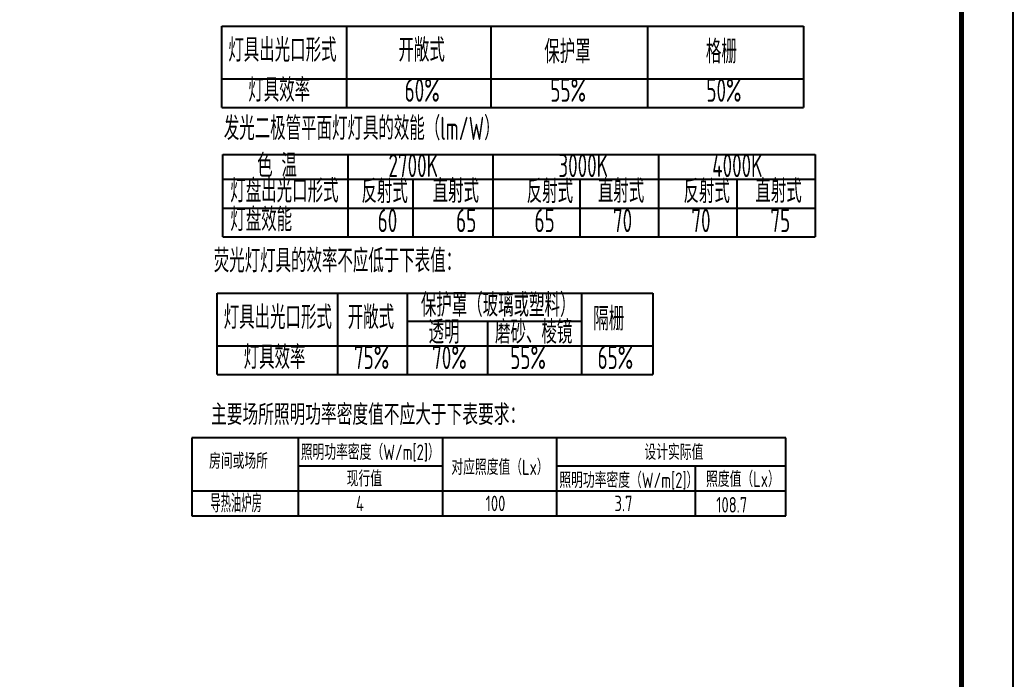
# Model space of a CAD drawing. Extents: x 4830845 to 5141198, y -443067 to -268177.
# Drawn here: x 4928761 to 4947987, y -337114 to -324348 of the extents above; entities that cross this region are included whole.
import ezdxf

# ---------------------------------------------------------------- set-up
doc = ezdxf.new("R2010")
doc.units = 0
doc.header["$LTSCALE"] = 1000
doc.header["$MEASUREMENT"] = 0
doc.layers.add('PUB_TITLE', color=4, linetype='CONTINUOUS')
doc.layers.add('电气', color=3, linetype='CONTINUOUS')
doc.styles.add('SCEI', font='sceie.shx', dxfattribs={"width": 0.75, "bigfont": 'sceic.shx'})
doc.styles.add('sceie', font='sceie.shx', dxfattribs={"width": 0.7, "bigfont": 'sceic.shx'})

msp = doc.modelspace()

# ---------------------------------------------------------------- linework, layer by layer
at = {"layer": 'PUB_TITLE'}
msp.add_lwpolyline([(4888586.6, -349880.5), (4947986.6, -349880.5), (4947986.6, -307880.5), (4888586.6, -307880.5)], close=True, dxfattribs=at)
at = {"layer": 'PUB_TITLE', "const_width": 100}
msp.add_lwpolyline([(4891086.6, -348880.5), (4946986.6, -348880.5), (4946986.6, -308880.5), (4891086.6, -308880.5)], close=True, dxfattribs=at)
at = {"layer": '电气'}
for p, q in [((4932670.4, -324467.1), (4943927.3, -324467.1)), ((4932670.4, -326044.2), (4932670.4, -324467.1)), ((4935086.7, -326044.2), (4935086.7, -324467.1)), ((4937884.8, -326044.2), (4937884.8, -324467.1)), ((4940906.1, -324467.1), (4940906.1, -326044.2)), ((4943927.3, -324467.1), (4943927.3, -326044.2)), ((4932670.4, -325487), (4943927.3, -325487)), ((4932670.4, -326044.2), (4943927.3, -326044.2)), ((4932689.3, -328550.2), (4932689.3, -326956.4)), ((4932689.3, -326956.4), (4944157.9, -326956.4)), ((4935116, -328550.2), (4935116, -326956.4)), ((4937924.2, -328550.2), (4937924.2, -326956.4)), ((4941122.6, -326956.4), (4941122.6, -328550.2)), ((4944157.9, -326956.4), (4944157.9, -328550.2)), ((4932689.3, -327435.8), (4944157.9, -327435.8)), ((4936371.4, -328550.2), (4936371.4, -327435.8)), ((4939604.9, -328550.2), (4939604.9, -327435.8)), ((4942640.3, -327435.8), (4942640.3, -328550.2)), ((4932689.3, -327993), (4944157.9, -327993)), ((4932689.3, -328550.2), (4944157.9, -328550.2)), ((4932580.7, -329641.1), (4941014, -329641.1)), ((4932580.7, -331218.2), (4932580.7, -329641.1)), ((4934915.5, -331218.2), (4934915.5, -329641.1)), ((4936262.8, -331218.2), (4936262.8, -329641.1)), ((4939640.7, -331218.2), (4939640.7, -329641.1)), ((4941014, -329641.1), (4941014, -331218.2)), ((4936262.8, -330181.6), (4939640.7, -330181.6)), ((4937815.6, -331218.2), (4937815.6, -330181.6)), ((4932580.7, -330661), (4941014, -330661)), ((4932580.7, -331218.2), (4941014, -331218.2)), ((4932089.4, -332441.2), (4932089.4, -333953.5)), ((4943584.9, -332441.2), (4932089.4, -332441.2)), ((4934149.5, -332441.2), (4934149.5, -333953.5)), ((4936938.4, -332446.4), (4936938.4, -333953.5)), ((4939153.9, -333953.5), (4939153.9, -332441.2)), ((4943584.9, -333953.5), (4943584.9, -332441.2)), ((4934149.5, -332983.4), (4936938.4, -332983.4)), ((4939153.9, -332983.4), (4943584.9, -332983.4)), ((4941839.4, -333953.5), (4941839.4, -332983.4)), ((4932089.4, -333467.5), (4943584.9, -333467.5)), ((4932089.4, -333953.5), (4943584.9, -333953.5))]:
    msp.add_line(p, q, dxfattribs=at)

# ---------------------------------------------------------------- texts
for s, height, style, width, p in [('灯具出光口形式', 450, 'sceie', 0.7, (4932795.5, -325158.7)), ('开敞式', 450, 'sceie', 0.7, (4936089, -325158.7)), ('保护罩', 450, 'sceie', 0.7, (4938910.8, -325188.6)), ('格栅', 450, 'sceie', 0.7, (4942039.3, -325188.6)), ('灯具效率', 450, 'sceie', 0.7, (4933182.2, -325934.8)), ('60%%%', 450, 'sceie', 0.7, (4936208.5, -325934.8)), ('55%%%', 450, 'sceie', 0.7, (4939028.4, -325934.8)), ('50%%%', 450, 'sceie', 0.7, (4942049.6, -325934.8)), ('发光二极管平面灯灯具的效能（lm/W）', 450, 'sceie', 0.7, (4932708.3, -326673.7)), ('色 温', 450, 'sceie', 0.7, (4933354.4, -327393.3)), ('2700K', 450, 'sceie', 0.7, (4935895.1, -327393.3)), ('3000K', 450, 'sceie', 0.7, (4939184.7, -327393.3)), ('4000K', 450, 'sceie', 0.7, (4942161.9, -327393.3)), ('灯盘出光口形式', 450, 'sceie', 0.7, (4932833.6, -327883.7)), ('反射式', 450, 'sceie', 0.7, (4935372.7, -327895.9)), ('直射式', 450, 'sceie', 0.7, (4936750.7, -327889.4)), ('反射式', 450, 'sceie', 0.7, (4938571.1, -327895.9)), ('直射式', 450, 'sceie', 0.7, (4939949.1, -327889.4)), ('反射式', 450, 'sceie', 0.7, (4941606.4, -327895.9)), ('直射式', 450, 'sceie', 0.7, (4942996.9, -327889.4)), ('灯盘效能', 450, 'sceie', 0.7, (4932833.6, -328440.9)), ('60', 450, 'sceie', 0.7, (4935687.4, -328458.2)), ('65', 450, 'sceie', 0.7, (4937205.1, -328458.2)), ('65', 450, 'sceie', 0.7, (4938722.8, -328458.2)), ('70', 450, 'sceie', 0.7, (4940240.5, -328458.2)), ('70', 450, 'sceie', 0.7, (4941758.1, -328458.2)), ('75', 450, 'sceie', 0.7, (4943288.3, -328458.2)), ('荧光灯灯具的效率不应低于下表值：', 450, 'sceie', 0.7, (4932513.6, -329238.2)), ('保护罩（玻璃或塑料）', 450, 'sceie', 0.7, (4936522.6, -330095)), ('灯具出光口形式', 450, 'sceie', 0.7, (4932705.8, -330332.7)), ('开敞式', 450, 'sceie', 0.7, (4935107.2, -330332.7)), ('隔栅', 450, 'sceie', 0.7, (4939859.5, -330362.6)), ('透明', 450, 'sceie', 0.7, (4936672.5, -330618.5)), ('磨砂、棱镜', 450, 'sceie', 0.7, (4937958.4, -330618.5)), ('灯具效率', 450, 'sceie', 0.7, (4933092.5, -331108.8)), ('75%', 450, 'sceie', 0.7, (4935226.6, -331108.8)), ('70%', 450, 'sceie', 0.7, (4936739.6, -331108.8)), ('55%', 450, 'sceie', 0.7, (4938252.6, -331108.8)), ('65%', 450, 'sceie', 0.7, (4939942.8, -331108.8)), ('主要场所照明功率密度值不应大于下表要求：', 400, 'SCEI', 0.8, (4932461.5, -332193.5)), ('照明功率密度（W/m[2]）', 300, 'SCEI', 0.8, (4934198.1, -332870.2)), ('设计实际值', 300, 'SCEI', 0.8, (4940850.4, -332870.2)), ('房间或场所', 300, 'SCEI', 0.8, (4932423.4, -333042.3)), ('对应照度值（Lx）', 300, 'SCEI', 0.8, (4937112.7, -333160.4)), ('现行值', 300, 'SCEI', 0.8, (4935087.5, -333383.2)), ('照明功率密度（W/m[2]）', 300, 'SCEI', 0.8, (4939202.6, -333412.4)), ('照度值（Lx）', 300, 'SCEI', 0.8, (4942042.9, -333393.2)), ('4', 300, 'SCEI', 0.8, (4935266.7, -333861.7)), ('100', 300, 'SCEI', 0.8, (4937775.5, -333861.7)), ('3.7', 300, 'SCEI', 0.8, (4940271.1, -333861.7)), ('108.7', 300, 'SCEI', 0.8, (4942238.9, -333888.7))]:
    msp.add_text(s, height=height, dxfattribs=dict(at, style=style, width=width)).set_placement(p)
at = {"layer": '电气', "color": 1, "style": 'SCEI', "width": 0.6}
msp.add_text('导热油炉房', height=350, dxfattribs=at).set_placement((4932448.4, -333884.9))

doc.saveas('drawing.dxf')
